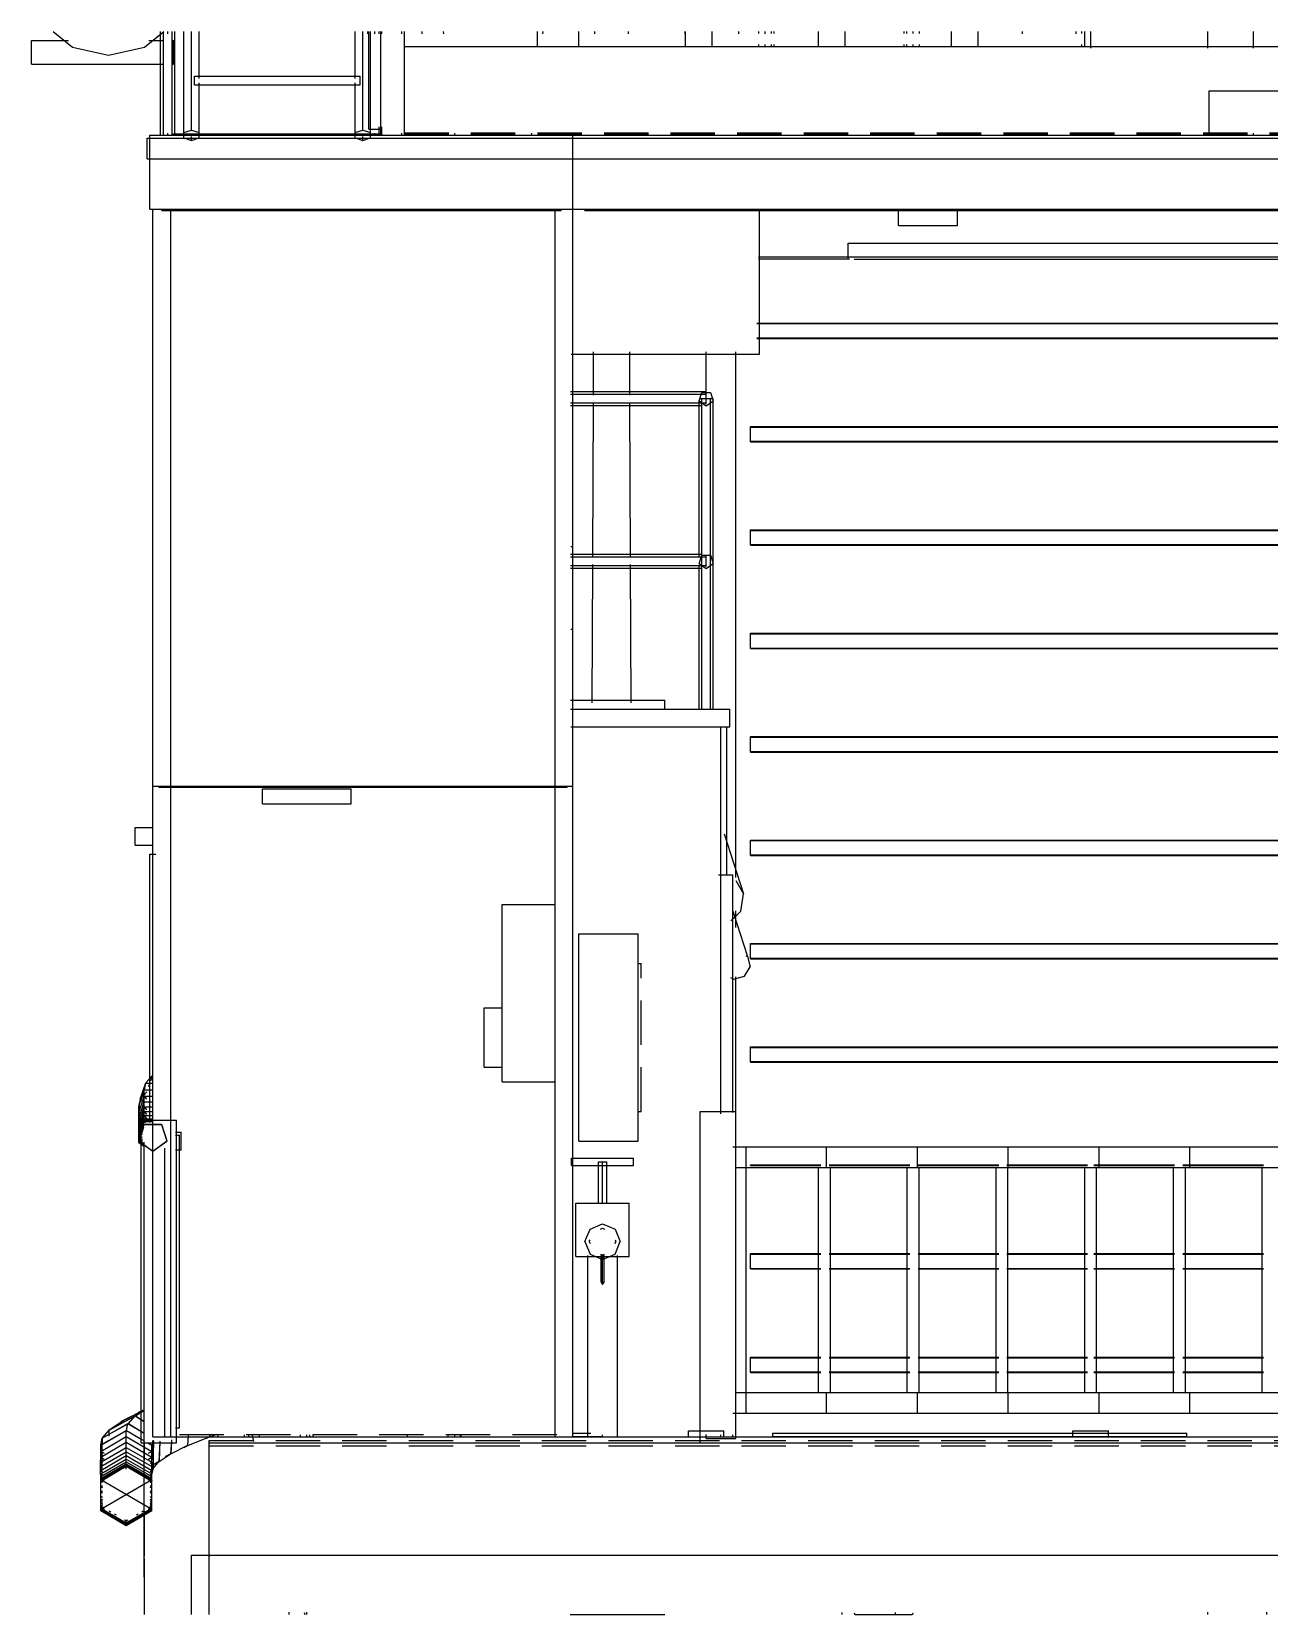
# Model space of a CAD drawing. Extents: x 5 to 836, y 5 to 589.
# Drawn here: x 211.4 to 295.1, y 107 to 214 of the extents above; entities that cross this region are included whole.
import ezdxf

# ---------------------------------------------------------------- set-up
doc = ezdxf.new("R2010")
doc.units = 0
doc.linetypes.add('DASHED', pattern=[4.5, 3, -1.5])
for name, color, linetype in [('CUT', 7, 'CONTINUOUS'), ('DETAIL', 8, 'CONTINUOUS'), ('MARKING', 4, 'DASHED'), ('OUTLINE', 7, 'CONTINUOUS')]:
    doc.layers.add(name, color=color, linetype=linetype)

msp = doc.modelspace()

# ---------------------------------------------------------------- linework, layer by layer
at = {"layer": 'CUT'}
for p, q in [((235, 207), (235, 214)), ((236.6, 207), (236.6, 214)), ((245.6, 213), (245.6, 214)), ((236.6, 213), (369.4, 213)), ((219.4, 207), (386.6, 207)), ((219.4, 202), (219.4, 207)), ((221, 207.1), (235, 207.1)), ((221, 207), (221, 207.07)), ((248, 119), (248, 207)), ((219.4, 202), (386.6, 202)), ((219.6, 119), (219.6, 202)), ((220.2, 201.9), (220.2, 201.97)), ((220.2, 201.9), (247.2, 201.9)), ((220.8, 119), (220.8, 202)), ((246.8, 119), (246.8, 202)), ((247.2, 201.93), (247.2, 202)), ((248.8, 201.9), (248.8, 202)), ((248.8, 201.9), (357.2, 201.9)), ((270, 200.9), (270, 201.9)), ((274, 200.9), (274, 201.9)), ((270, 200.9), (274, 200.9)), ((219.6, 163), (248, 163)), ((220, 162.92), (220, 163)), ((220, 162.92), (247.6, 162.92)), ((247.6, 162.92), (247.6, 163)), ((243.2, 143), (243.2, 155)), ((243.2, 155), (246.8, 155)), ((242, 144), (242, 148)), ((242, 148), (243.2, 148)), ((242, 144), (243.2, 144)), ((243.2, 143), (246.8, 143)), ((218.65, 139.01), (219.01, 140.13)), ((219.01, 140.13), (220.19, 140.13)), ((220.19, 140.13), (220.55, 139.01)), ((218.65, 139.01), (219.6, 138.32)), ((219, 109.52), (219, 138.92)), ((219.6, 138.32), (220.55, 139.01)), ((220.4, 119), (220.4, 138.52)), ((219.6, 119), (386.4, 119)), ((223.4, 107), (223.4, 118.6)), ((223.4, 118.6), (382.6, 118.6)), ((216.07, 116.12), (217.8, 117.12)), ((217.8, 117.12), (219.53, 116.12)), ((216.07, 114.12), (216.07, 116.12)), ((219.53, 114.12), (219.53, 116.12)), ((216.07, 114.12), (217.8, 113.12)), ((217.8, 113.12), (219.53, 114.12)), ((222.2, 107), (222.2, 111)), ((222.2, 111), (383.8, 111)), ((219, 109.52), (219, 107))]:
    msp.add_line(p, q, dxfattribs=at)
at = {"layer": 'DETAIL'}
for p, q in [((212.86, 214), (214.17, 212.95)), ((219.03, 212.95), (220.34, 214)), ((220.12, 207), (220.12, 214)), ((220.31, 207), (220.31, 214)), ((220.6, 213.86), (220.6, 214)), ((220.89, 207), (220.89, 214)), ((221.08, 207), (221.08, 214)), ((221.68, 206.82), (221.68, 214)), ((222.2, 207.35), (222.2, 214)), ((222.72, 210.83), (222.72, 214)), ((233.28, 210.83), (233.28, 214)), ((233.8, 207.35), (233.8, 214)), ((234.12, 213.86), (234.12, 214)), ((234.2, 207.4), (234.2, 214)), ((234.31, 213.86), (234.31, 214)), ((234.32, 206.82), (234.32, 214)), ((234.6, 213.86), (234.6, 214)), ((234.89, 213.86), (234.89, 214)), ((235, 207), (235, 214)), ((235.08, 213.86), (235.08, 214)), ((236.42, 213.86), (236.42, 214)), ((236.6, 207), (236.6, 214)), ((237.8, 213.86), (237.8, 214)), ((245.6, 213), (245.6, 214)), ((248.4, 213), (248.4, 214)), ((255.58, 213.86), (255.58, 214)), ((255.6, 213), (255.6, 214)), ((257.4, 213), (257.4, 214)), ((259.22, 213.86), (259.22, 214)), ((260.57, 213.88), (260.57, 214)), ((261, 213.86), (261, 214)), ((261.43, 213.88), (261.43, 214)), ((261.6, 213.88), (261.6, 214)), ((264.6, 213), (264.6, 214)), ((266.4, 213), (266.4, 214)), ((270.4, 213.88), (270.4, 214)), ((270.57, 213.88), (270.57, 214)), ((271, 213.88), (271, 214)), ((271.43, 213.88), (271.43, 214)), ((273.6, 213), (273.6, 214)), ((275.4, 213), (275.4, 214)), ((278.38, 213.86), (278.38, 214)), ((282.02, 213.86), (282.02, 214)), ((282.4, 213.88), (282.4, 214)), ((282.6, 213), (282.6, 214)), ((283, 212.88), (283, 214)), ((290.92, 212.88), (290.92, 214)), ((294, 212.88), (294, 214)), ((211.4, 211.8), (211.4, 213.4)), ((211.4, 213.4), (213.9, 213.4)), ((214.17, 212.95), (216.6, 212.4)), ((216.6, 212.4), (219.03, 212.95)), ((219.33, 213.4), (220.3, 213.4)), ((220.86, 213.4), (221, 213.4)), ((221, 211.8), (221, 213.4)), ((236.6, 213), (369.4, 213)), ((260.57, 213), (260.57, 213.13)), ((261, 213), (261, 213.13)), ((261.43, 213), (261.43, 213.13)), ((261.6, 213), (261.6, 213.13)), ((270.4, 213), (270.4, 213.13)), ((270.57, 213), (270.57, 213.13)), ((271, 213), (271, 213.13)), ((271.43, 213), (271.43, 213.13)), ((282.4, 213), (282.4, 213.13)), ((211.4, 211.8), (220.3, 211.8)), ((220.86, 211.8), (221, 211.8)), ((222.4, 210.4), (222.4, 211)), ((222.4, 211), (233.6, 211)), ((233.6, 210.4), (233.6, 211)), ((222.4, 210.4), (233.6, 210.4)), ((222.72, 206.82), (222.72, 210.55)), ((233.28, 206.82), (233.28, 210.55)), ((291, 207), (291, 210)), ((291, 210), (315, 210)), ((219.2, 205.4), (219.2, 206.8)), ((219.2, 206.8), (346.37, 206.8)), ((219.4, 207), (221.77, 207)), ((219.4, 202), (219.4, 207)), ((220.6, 207), (220.6, 207.14)), ((221.68, 207.18), (222.2, 207.35)), ((221.68, 206.82), (222.2, 206.65)), ((222.2, 207.35), (222.72, 207.18)), ((222.2, 206.65), (222.2, 206.92)), ((222.2, 206.65), (222.72, 206.82)), ((222.61, 207), (233.35, 207)), ((233.28, 207.18), (233.8, 207.35)), ((233.28, 206.82), (233.8, 206.65)), ((233.8, 207.35), (234.32, 207.18)), ((233.8, 206.65), (233.8, 206.92)), ((233.8, 206.65), (234.32, 206.82)), ((234.2, 207.4), (235, 207.4)), ((234.22, 207), (371.78, 207)), ((234.31, 207), (234.31, 207.56)), ((234.6, 207), (234.6, 207.14)), ((234.89, 207), (234.89, 207.56)), ((235.08, 207), (235.08, 207.56)), ((236.42, 207), (236.42, 207.14)), ((237.8, 207), (237.8, 207.14)), ((248, 119), (248, 207)), ((255.58, 207), (255.58, 207.14)), ((259.22, 207), (259.22, 207.14)), ((261, 207), (261, 207.14)), ((278.38, 207), (278.38, 207.14)), ((282.02, 207), (282.02, 207.14)), ((283, 207), (283, 207.14)), ((290.92, 207), (290.92, 207.14)), ((294, 207), (294, 207.14)), ((219.2, 205.4), (386.8, 205.4)), ((219.4, 202), (386.6, 202)), ((219.6, 140.27), (219.6, 202)), ((220.8, 140.27), (220.8, 202)), ((246.8, 119), (246.8, 202)), ((260.6, 192.2), (260.6, 201.99)), ((270, 201.9), (274, 201.9)), ((270, 200.9), (270, 201.9)), ((274, 200.9), (274, 201.9)), ((270, 200.9), (274, 200.9)), ((266.6, 198.61), (266.6, 199.69)), ((260.54, 198.77), (345.46, 198.77)), ((260.54, 198.65), (266.69, 198.65)), ((267, 198.61), (339, 198.61)), ((260.42, 194.3), (345.58, 194.3)), ((260.42, 194.26), (345.58, 194.26)), ((260.42, 193.31), (345.58, 193.31)), ((260.42, 193.26), (345.58, 193.26)), ((247.87, 192.2), (260.6, 192.2)), ((257, 188.82), (257, 192.35)), ((259, 156.81), (259, 192.35)), ((247.83, 189.68), (257, 189.68)), ((247.83, 189.49), (257, 189.49)), ((256.52, 189.05), (256.71, 189.6)), ((256.71, 189.6), (257.29, 189.6)), ((257.29, 189.6), (257.48, 189.05)), ((247.83, 188.91), (257, 188.91)), ((247.83, 188.72), (256.72, 188.72)), ((256.52, 178.49), (256.52, 189.06)), ((256.52, 189.05), (257, 188.7)), ((256.62, 189.2), (257.48, 189.2)), ((256.71, 168.2), (256.71, 189.2)), ((257, 188.7), (257.48, 189.05)), ((257.29, 168.2), (257.29, 189.2)), ((257.48, 168.2), (257.48, 189.2)), ((260, 186.27), (260, 187.31)), ((260, 187.31), (346, 187.31)), ((260, 187.27), (346, 187.27)), ((260, 186.31), (346, 186.31)), ((260, 186.27), (346, 186.27)), ((260, 179.28), (260, 180.32)), ((260, 180.32), (346, 180.32)), ((260, 180.28), (346, 180.28)), ((260, 179.32), (346, 179.32)), ((260, 179.28), (346, 179.28)), ((247.83, 178.68), (256.72, 178.68)), ((247.83, 178.49), (257, 178.49)), ((247.83, 177.91), (257, 177.91)), ((247.83, 177.72), (256.72, 177.72)), ((256.52, 178.05), (256.71, 178.6)), ((256.52, 178.05), (257, 177.7)), ((256.52, 168.2), (256.52, 177.94)), ((256.71, 178.6), (257.29, 178.6)), ((257, 177.82), (257, 178.58)), ((257, 177.7), (257.48, 178.05)), ((257.29, 178.6), (257.48, 178.05)), ((247.86, 173.6), (248, 173.6)), ((260, 172.29), (260, 173.33)), ((260, 173.33), (346, 173.33)), ((260, 173.29), (346, 173.29)), ((260, 172.33), (346, 172.33)), ((260, 172.29), (346, 172.29)), ((247.83, 168.8), (254.2, 168.8)), ((247.83, 168.2), (258.6, 168.2)), ((254.2, 168.2), (254.2, 168.8)), ((258.6, 167), (258.6, 168.2)), ((247.86, 167), (258.6, 167)), ((258, 140.83), (258, 167)), ((258.4, 157), (258.4, 167)), ((260, 165.3), (260, 166.34)), ((260, 166.34), (346, 166.34)), ((260, 166.3), (346, 166.3)), ((260, 165.34), (346, 165.34)), ((260, 165.3), (346, 165.3)), ((219.6, 163), (219.74, 163)), ((220.72, 163), (248, 163)), ((227, 161.8), (227, 162.8)), ((227, 162.8), (233, 162.8)), ((233, 161.8), (233, 162.8)), ((227, 161.8), (233, 161.8)), ((218.4, 159), (218.4, 160.2)), ((218.4, 160.2), (219.6, 160.2)), ((218.4, 159), (219.6, 159)), ((219.4, 140.26), (219.4, 158.4)), ((219.4, 158.4), (219.8, 158.4)), ((260, 158.31), (260, 159.35)), ((260, 159.35), (346, 159.35)), ((260, 159.31), (346, 159.31)), ((260, 158.35), (346, 158.35)), ((260, 158.31), (346, 158.31)), ((257.84, 157), (258.8, 157)), ((258.8, 140.93), (258.8, 157)), ((259.02, 156.61), (259.52, 155.71)), ((259.34, 154.55), (259.52, 155.71)), ((243.2, 143), (243.2, 155)), ((243.2, 155), (246.8, 155)), ((258.67, 153.88), (259.34, 154.55)), ((259, 153.43), (259, 154.57)), ((248.4, 139), (248.4, 153)), ((248.4, 153), (252.4, 153)), ((252.4, 139), (252.4, 153)), ((260, 151.32), (260, 152.36)), ((260, 152.36), (346, 152.36)), ((260, 152.32), (346, 152.32)), ((259.69, 151.53), (259.8, 151.47)), ((259.8, 151.47), (259.98, 150.78)), ((260, 151.36), (346, 151.36)), ((260, 151.32), (346, 151.32)), ((258.64, 150.06), (258.85, 149.94)), ((258.85, 149.94), (259.59, 150.14)), ((259, 118.89), (259, 150.09)), ((259.59, 150.14), (259.98, 150.78)), ((242, 144), (242, 148)), ((242, 148), (243.2, 148)), ((260, 144.33), (260, 145.37)), ((260, 145.37), (346, 145.37)), ((260, 145.33), (346, 145.33)), ((219.13, 142.93), (219.57, 143.43)), ((219.45, 143.07), (219.59, 143.44)), ((219.45, 143.06), (219.57, 143.43)), ((242, 144), (243.2, 144)), ((260, 144.37), (346, 144.37)), ((260, 144.33), (346, 144.33)), ((218.65, 141.33), (219.01, 142.45)), ((218.65, 141.34), (219.02, 142.45)), ((218.74, 141.82), (219.13, 142.93)), ((218.74, 141.82), (219.19, 142.32)), ((218.75, 141.8), (219.12, 142.92)), ((219.01, 140.26), (219.01, 142.45)), ((219.01, 142.45), (219.53, 142.45)), ((219.02, 142.45), (219.12, 142.92)), ((219.02, 142.45), (219.54, 142.45)), ((219.12, 142.92), (219.51, 142.91)), ((219.13, 142.93), (219.52, 142.92)), ((219.32, 142.7), (219.36, 142.83)), ((219.32, 142.69), (219.36, 142.81)), ((243.2, 143), (246.8, 143)), ((218.65, 140.91), (219.01, 142.03)), ((218.65, 141.34), (218.75, 141.8)), ((218.65, 140.52), (219.01, 141.64)), ((218.65, 141.34), (218.75, 141.26)), ((218.65, 138.91), (218.65, 141.33)), ((218.65, 141.33), (218.75, 141.25)), ((218.65, 140.18), (219.01, 141.3)), ((218.74, 141.82), (218.95, 141.66)), ((218.75, 141.8), (218.96, 141.64)), ((219.01, 142.03), (219.53, 142.03)), ((219.01, 142.03), (219.16, 141.82)), ((219.01, 141.64), (219.53, 141.64)), ((219.01, 141.3), (219.53, 141.3)), ((219.01, 141.3), (219.16, 141.1)), ((218.65, 139.88), (219.01, 141)), ((218.65, 140.91), (218.89, 140.98)), ((218.65, 140.91), (218.75, 140.83)), ((218.65, 139.62), (219.01, 140.73)), ((218.65, 140.52), (218.89, 140.6)), ((218.65, 140.52), (218.75, 140.45)), ((218.65, 139.4), (219.01, 140.51)), ((218.65, 139.21), (219.01, 140.33)), ((218.65, 140.18), (218.75, 140.1)), ((218.8, 118.6), (218.8, 140.4)), ((218.8, 140.4), (221.2, 140.4)), ((219.01, 141), (219.53, 141)), ((219.01, 141), (219.16, 140.79)), ((219.01, 140.73), (219.53, 140.73)), ((219.01, 140.73), (219.16, 140.53)), ((219.01, 140.51), (219.53, 140.51)), ((219.01, 140.51), (219.16, 140.31)), ((219.01, 140.33), (219.53, 140.33)), ((219.01, 140.33), (219.09, 140.23)), ((221.2, 118.6), (221.2, 140.4)), ((256.6, 141), (259, 141)), ((256.6, 118.65), (256.6, 141)), ((218.64, 138.97), (219.01, 140.12)), ((218.65, 139.07), (218.97, 140.07)), ((218.65, 139.88), (218.89, 139.96)), ((218.65, 138.91), (218.98, 139.93)), ((218.65, 138.89), (218.97, 139.89)), ((218.65, 139.88), (218.75, 139.8)), ((218.65, 139.62), (218.89, 139.69)), ((218.65, 139.62), (218.75, 139.54)), ((218.65, 139.4), (218.89, 139.47)), ((218.65, 139.4), (218.75, 139.32)), ((218.65, 139.21), (218.89, 139.29)), ((218.65, 139.21), (218.75, 139.14)), ((218.65, 139.07), (218.89, 139.15)), ((219.01, 140.12), (220.19, 140.12)), ((220.19, 140.12), (220.55, 139)), ((221.13, 139.6), (221.5, 139.6)), ((221.13, 139.4), (221.4, 139.4)), ((221.4, 119.6), (221.4, 139.4)), ((221.5, 138.4), (221.5, 139.6)), ((218.64, 138.92), (218.97, 138.69)), ((218.64, 138.9), (218.97, 138.67)), ((218.65, 139.07), (218.97, 138.84)), ((218.65, 138.97), (218.89, 139.05)), ((218.65, 139), (219.6, 138.31)), ((218.65, 138.92), (218.89, 139)), ((218.65, 138.9), (218.89, 138.98)), ((218.65, 138.89), (218.89, 138.97)), ((218.65, 138.97), (218.97, 138.74)), ((219.6, 138.31), (220.55, 139)), ((221.13, 138.4), (221.5, 138.4)), ((248.4, 139), (252.4, 139)), ((258.81, 138.6), (302.7, 138.6)), ((259.7, 120.6), (259.7, 138.6)), ((265.14, 137.2), (265.14, 138.6)), ((271.29, 137.2), (271.29, 138.6)), ((277.43, 137.2), (277.43, 138.6)), ((283.57, 137.2), (283.57, 138.6)), ((289.71, 137.2), (289.71, 138.6)), ((247.91, 137.85), (252.09, 137.85)), ((247.91, 137.35), (252.09, 137.35)), ((249.72, 137.6), (250.28, 137.6)), ((249.72, 134.8), (249.72, 137.6)), ((250, 134.8), (250, 137.6)), ((250.28, 134.8), (250.28, 137.6)), ((259, 137.2), (302, 137.2)), ((260, 137.34), (260, 137.38)), ((260, 137.38), (264.75, 137.38)), ((260, 137.35), (264.75, 137.35)), ((264.6, 122), (264.6, 137.2)), ((265.31, 137.38), (270.77, 137.38)), ((265.31, 137.35), (270.77, 137.35)), ((265.4, 122), (265.4, 137.2)), ((270.6, 122), (270.6, 137.2)), ((271.33, 137.38), (276.78, 137.38)), ((271.33, 137.35), (276.78, 137.35)), ((271.4, 122), (271.4, 137.2)), ((276.6, 122), (276.6, 137.2)), ((277.34, 137.38), (282.79, 137.38)), ((277.34, 137.35), (282.79, 137.35)), ((277.4, 122), (277.4, 137.2)), ((282.6, 122), (282.6, 137.2)), ((283.21, 137.38), (288.67, 137.38)), ((283.21, 137.35), (288.67, 137.35)), ((283.4, 122), (283.4, 137.2)), ((288.6, 122), (288.6, 137.2)), ((289.23, 137.38), (294.68, 137.38)), ((289.23, 137.35), (294.68, 137.35)), ((289.4, 122), (289.4, 137.2)), ((294.6, 122), (294.6, 137.2)), ((248.2, 134.8), (251.8, 134.8)), ((248.8, 132.2), (249.15, 133.05)), ((249.15, 133.05), (250, 133.4)), ((249.87, 133.05), (250, 133.1)), ((250, 133.4), (250.85, 133.05)), ((250, 133.1), (250.13, 133.05)), ((250.85, 133.05), (251.2, 132.2)), ((248.8, 132.2), (249.15, 131.35)), ((249.1, 132.2), (249.15, 132.33)), ((249.1, 132.2), (249.15, 132.07)), ((250.85, 132.33), (250.9, 132.2)), ((250.85, 132.07), (250.9, 132.2)), ((250.85, 131.35), (251.2, 132.2)), ((248.2, 131.2), (251.8, 131.2)), ((249.15, 131.35), (250, 131)), ((249.87, 131.35), (250, 131.3)), ((249.9, 131.25), (250, 131.09)), ((249.9, 129.45), (249.9, 131.25)), ((249.9, 131.25), (250.1, 131.25)), ((250, 131.3), (250.13, 131.35)), ((250, 131), (250.85, 131.35)), ((250, 131.09), (250.1, 131.25)), ((250, 129.29), (250, 131.09)), ((250.1, 129.45), (250.1, 131.25)), ((260, 130.35), (260, 131.39)), ((260, 131.39), (264.75, 131.39)), ((260, 131.34), (264.75, 131.34)), ((265.31, 131.39), (270.77, 131.39)), ((265.31, 131.34), (270.77, 131.34)), ((271.33, 131.39), (276.78, 131.39)), ((271.33, 131.34), (276.78, 131.34)), ((277.34, 131.39), (282.79, 131.39)), ((277.34, 131.34), (282.79, 131.34)), ((283.21, 131.39), (288.67, 131.39)), ((283.21, 131.34), (288.67, 131.34)), ((289.23, 131.39), (294.68, 131.39)), ((289.23, 131.34), (294.68, 131.34)), ((260, 130.39), (264.75, 130.39)), ((260, 130.35), (264.75, 130.35)), ((265.31, 130.39), (270.77, 130.39)), ((265.31, 130.35), (270.77, 130.35)), ((271.33, 130.39), (276.78, 130.39)), ((271.33, 130.35), (276.78, 130.35)), ((277.34, 130.39), (282.79, 130.39)), ((277.34, 130.35), (282.79, 130.35)), ((283.21, 130.39), (288.67, 130.39)), ((283.21, 130.35), (288.67, 130.35)), ((289.23, 130.39), (294.68, 130.39)), ((289.23, 130.35), (294.68, 130.35)), ((249.9, 129.45), (250, 129.29)), ((249.9, 129.45), (250.1, 129.45)), ((250, 129.29), (250.1, 129.45)), ((260, 123.36), (260, 124.39)), ((260, 124.39), (264.75, 124.39)), ((260, 124.35), (264.75, 124.35)), ((265.31, 124.39), (270.77, 124.39)), ((265.31, 124.35), (270.77, 124.35)), ((271.33, 124.39), (276.78, 124.39)), ((271.33, 124.35), (276.78, 124.35)), ((277.34, 124.39), (282.79, 124.39)), ((277.34, 124.35), (282.79, 124.35)), ((283.21, 124.39), (288.67, 124.39)), ((283.21, 124.35), (288.67, 124.35)), ((289.23, 124.39), (294.68, 124.39)), ((289.23, 124.35), (294.68, 124.35)), ((260, 123.4), (264.75, 123.4)), ((260, 123.36), (264.75, 123.36)), ((265.31, 123.4), (270.77, 123.4)), ((265.31, 123.36), (270.77, 123.36)), ((271.33, 123.4), (276.78, 123.4)), ((271.33, 123.36), (276.78, 123.36)), ((277.34, 123.4), (282.79, 123.4)), ((277.34, 123.36), (282.79, 123.36)), ((283.21, 123.4), (288.67, 123.4)), ((283.21, 123.36), (288.67, 123.36)), ((289.23, 123.4), (294.68, 123.4)), ((289.23, 123.36), (294.68, 123.36)), ((259, 122), (302, 122)), ((265.14, 120.6), (265.14, 122)), ((271.29, 120.6), (271.29, 122)), ((277.43, 120.6), (277.43, 122)), ((283.57, 120.6), (283.57, 122)), ((289.71, 120.6), (289.71, 122)), ((216.17, 118.91), (217.91, 119.9)), ((216.19, 118.94), (217.94, 119.9)), ((216.63, 119.45), (218.39, 120.41)), ((216.65, 119.48), (218.42, 120.41)), ((216.65, 119.48), (217.45, 120.02)), ((217.45, 120.02), (218.99, 120.83)), ((217.45, 119.89), (217.45, 120.02)), ((217.47, 120.05), (218.9, 120.77)), ((217.47, 120.05), (218.63, 120.63)), ((217.47, 119.92), (217.47, 120.05)), ((217.81, 119.44), (217.91, 119.9)), ((217.91, 119.9), (218.95, 119.3)), ((217.94, 119.9), (218.39, 120.41)), ((217.94, 119.9), (218.97, 119.28)), ((218.39, 120.41), (218.96, 120.06)), ((218.42, 120.41), (218.99, 120.79)), ((218.42, 120.41), (218.99, 120.05)), ((218.62, 120.5), (218.63, 120.63)), ((218.63, 120.63), (218.99, 120.81)), ((218.64, 120.53), (218.65, 120.66)), ((218.65, 120.66), (218.89, 120.78)), ((218.65, 120.66), (218.9, 120.77)), ((258.81, 120.6), (302.7, 120.6)), ((216.07, 118.44), (217.8, 119.44)), ((216.07, 118.45), (217.81, 119.44)), ((216.07, 118.02), (217.8, 119.02)), ((216.07, 118.45), (216.17, 118.91)), ((216.15, 116.94), (216.19, 118.94)), ((216.16, 116.91), (216.17, 118.91)), ((216.19, 118.94), (216.63, 119.45)), ((216.63, 119.05), (216.63, 119.45)), ((216.64, 119.08), (216.65, 119.48)), ((217.8, 116.81), (217.8, 119.44)), ((217.8, 119.44), (218.95, 118.77)), ((217.8, 119.02), (219.53, 118.02)), ((217.81, 119.44), (218.85, 118.83)), ((219.54, 118.43), (219.61, 118.78)), ((220.81, 117.85), (220.87, 118.79)), ((221.01, 119), (259, 119)), ((221.13, 119.6), (221.4, 119.6)), ((221.95, 118.41), (222, 119.07)), ((221.95, 118.41), (223.46, 119.03)), ((221.97, 118.44), (222.01, 119.1)), ((223.22, 118.92), (223.46, 119.03)), ((223.32, 118.95), (223.44, 119.01)), ((223.44, 119.01), (223.94, 119.18)), ((223.44, 119.01), (223.45, 119.14)), ((223.46, 119.03), (223.47, 119.17)), ((226.09, 119), (226.09, 119.14)), ((229.57, 119), (229.57, 119.14)), ((230, 119), (230, 119.14)), ((230.43, 119), (230.43, 119.14)), ((236.8, 119), (236.8, 119.14)), ((239.57, 119), (239.57, 119.14)), ((240, 119), (240, 119.14)), ((240.4, 119), (240.4, 119.14)), ((240.43, 119), (240.43, 119.14)), ((248, 119.26), (249.2, 119.26)), ((248, 119.02), (250, 119.02)), ((250, 119.02), (250, 119.14)), ((255.8, 119.4), (258.2, 119.4)), ((257, 118.89), (257, 119.17)), ((257, 118.89), (259, 118.89)), ((258, 119), (258, 119.14)), ((258.8, 119), (258.8, 119.14)), ((261.5, 119.26), (289.5, 119.26)), ((261.5, 119.02), (261.5, 119.26)), ((261.5, 119.02), (289.5, 119.02)), ((281.8, 119.4), (284.2, 119.4)), ((281.8, 119), (284.2, 119)), ((289.5, 119.02), (289.5, 119.26)), ((216.06, 116.45), (216.07, 118.45)), ((216.07, 117.63), (217.8, 118.63)), ((216.07, 114), (216.07, 118.44)), ((216.07, 117.29), (217.8, 118.29)), ((216.07, 118.02), (216.3, 117.89)), ((216.07, 116.99), (217.8, 117.99)), ((216.07, 116.73), (217.8, 117.73)), ((217.8, 118.63), (219.53, 117.63)), ((217.8, 118.29), (219.53, 117.29)), ((217.8, 117.99), (219.53, 116.99)), ((217.8, 117.73), (219.53, 116.73)), ((218.8, 118.6), (221.2, 118.6)), ((219.29, 117.89), (219.52, 118.02)), ((219.3, 118.57), (219.53, 118.44)), ((219.31, 118.57), (219.54, 118.43)), ((219.53, 114), (219.53, 118.44)), ((219.53, 116.43), (219.54, 118.43)), ((219.61, 116.87), (219.65, 118.73)), ((219.63, 116.9), (219.64, 118.76)), ((220.03, 117.34), (220.09, 118.67)), ((220.03, 117.34), (220.83, 117.88)), ((220.05, 117.37), (220.08, 118.7)), ((220.46, 117.68), (220.81, 117.86)), ((220.48, 117.7), (220.83, 117.88)), ((220.81, 117.85), (221.97, 118.44)), ((220.83, 117.88), (220.87, 118.68)), ((221.61, 118.26), (221.97, 118.44)), ((221.71, 118.29), (221.95, 118.41)), ((223.4, 107), (223.4, 118.6)), ((223.4, 118.6), (382.6, 118.6)), ((216.06, 116.02), (217.8, 117.03)), ((216.06, 116.45), (216.16, 116.91)), ((216.07, 117.63), (216.3, 117.5)), ((216.07, 116.5), (217.8, 117.5)), ((216.07, 116.32), (217.8, 117.32)), ((216.07, 117.29), (216.18, 117.22)), ((216.07, 116.18), (217.8, 117.18)), ((216.07, 116.11), (217.8, 117.11)), ((216.07, 116.08), (217.8, 117.08)), ((216.07, 116.06), (217.8, 117.06)), ((216.07, 116.01), (217.8, 117.01)), ((216.07, 116.73), (216.18, 116.66)), ((217.8, 117.5), (219.53, 116.5)), ((217.8, 117.32), (219.53, 116.32)), ((217.8, 117.18), (219.53, 116.18)), ((217.8, 117.11), (219.53, 116.11)), ((217.8, 117.08), (219.53, 116.08)), ((217.8, 117.06), (219.53, 116.06)), ((217.8, 117.03), (219.54, 116.02)), ((217.8, 117.01), (219.53, 116.01)), ((219.3, 117.5), (219.53, 117.63)), ((219.42, 117.22), (219.53, 117.29)), ((219.42, 116.66), (219.53, 116.73)), ((219.45, 117.03), (220.03, 117.34)), ((219.47, 117.05), (220.05, 117.37)), ((219.49, 116.8), (219.61, 116.87)), ((219.51, 116.83), (219.63, 116.9)), ((219.53, 116.43), (219.63, 116.9)), ((219.61, 116.87), (220.05, 117.37)), ((216.06, 116.45), (216.18, 116.38)), ((216.06, 116.01), (216.18, 115.94)), ((216.07, 116.5), (216.18, 116.44)), ((216.07, 116.44), (216.18, 116.37)), ((216.07, 116.32), (216.18, 116.26)), ((216.07, 116.18), (216.3, 116.05)), ((216.07, 114.11), (219.53, 116.11)), ((216.07, 116.11), (219.53, 114.11)), ((216.07, 116.06), (216.18, 115.99)), ((216.07, 116.03), (216.19, 115.96)), ((216.07, 116), (216.18, 115.93)), ((216.07, 115.63), (216.18, 115.7)), ((216.07, 115.63), (216.18, 115.57)), ((219.3, 116.05), (219.53, 116.18)), ((219.41, 116.37), (219.53, 116.43)), ((219.42, 116.44), (219.53, 116.5)), ((219.42, 116.37), (219.53, 116.44)), ((219.42, 116.26), (219.53, 116.32)), ((219.42, 115.99), (219.53, 116.06)), ((219.42, 115.96), (219.53, 116.03)), ((219.42, 115.94), (219.54, 116.01)), ((219.42, 115.93), (219.53, 116)), ((219.42, 115.7), (219.53, 115.63)), ((219.42, 115.57), (219.53, 115.63)), ((216.07, 115.29), (216.18, 115.36)), ((216.07, 115.29), (216.18, 115.22)), ((216.07, 114.99), (216.18, 114.92)), ((216.07, 114.73), (216.18, 114.79)), ((216.07, 114.73), (216.18, 114.66)), ((216.07, 114.5), (216.18, 114.57)), ((216.07, 114.5), (216.18, 114.44)), ((219.42, 115.36), (219.53, 115.29)), ((219.42, 115.22), (219.53, 115.29)), ((219.42, 114.92), (219.53, 114.99)), ((219.42, 114.79), (219.53, 114.73)), ((219.42, 114.66), (219.53, 114.73)), ((219.42, 114.57), (219.53, 114.5)), ((219.42, 114.44), (219.53, 114.5)), ((216.07, 114.32), (216.18, 114.39)), ((216.07, 114.32), (216.3, 114.19)), ((216.07, 114.18), (216.18, 114.25)), ((216.07, 114.06), (216.3, 114.19)), ((216.07, 114.18), (217.8, 113.18)), ((216.07, 114.03), (216.3, 114.16)), ((216.07, 114.01), (216.3, 114.14)), ((216.07, 114), (216.3, 114.13)), ((216.07, 114.11), (217.8, 113.11)), ((216.07, 114.11), (217.8, 113.11)), ((216.07, 114.08), (217.8, 113.08)), ((216.07, 114.06), (217.8, 113.06)), ((216.07, 114.03), (217.8, 113.03)), ((216.07, 114.01), (217.8, 113.01)), ((216.65, 113.99), (216.76, 113.92)), ((216.99, 113.79), (217.11, 113.72)), ((217.8, 113.18), (219.53, 114.18)), ((217.8, 113.11), (219.53, 114.11)), ((217.8, 113.08), (219.53, 114.08)), ((217.8, 113.06), (219.53, 114.06)), ((217.8, 113.03), (219.53, 114.03)), ((217.8, 113.01), (219.53, 114.01)), ((218.49, 113.72), (218.61, 113.79)), ((218.84, 113.92), (218.95, 113.99)), ((219.3, 114.19), (219.53, 114.32)), ((219.3, 114.19), (219.53, 114.06)), ((219.3, 114.16), (219.53, 114.03)), ((219.3, 114.14), (219.53, 114.01)), ((219.3, 114.13), (219.53, 114)), ((219.42, 114.39), (219.53, 114.32)), ((219.42, 114.25), (219.53, 114.18)), ((217.68, 113.39), (217.8, 113.32)), ((217.8, 113), (217.8, 113.4)), ((217.8, 113.32), (217.92, 113.39)), ((222.2, 107), (222.2, 111)), ((222.2, 111), (383.8, 111)), ((229.82, 107.12), (229.87, 107)), ((247.8, 107), (254.2, 107))]:
    msp.add_line(p, q, dxfattribs=at)
at = {"layer": 'MARKING'}
for p, q in [((221, 207), (221, 207.1)), ((221, 207.1), (221.7, 207.1)), ((221, 207), (221.7, 207)), ((222.68, 207.1), (233.32, 207.1)), ((222.68, 207), (233.32, 207)), ((234.3, 207.1), (235, 207.1)), ((234.3, 207), (235, 207)), ((235, 207), (235, 207.1)), ((236.6, 207.06), (236.6, 207.16)), ((236.6, 207.16), (369.4, 207.16)), ((236.6, 207.06), (369.4, 207.06)), ((220.2, 202), (247.2, 202)), ((220.2, 201.9), (220.2, 202)), ((220.2, 201.9), (247.2, 201.9)), ((247.2, 201.9), (247.2, 202)), ((248.8, 201.9), (248.8, 202)), ((248.8, 202), (357.2, 202)), ((248.8, 201.9), (357.2, 201.9)), ((220.7, 163), (247.6, 163)), ((220.7, 162.92), (247.6, 162.92)), ((247.6, 162.92), (247.6, 163)), ((252.4, 141), (252.4, 151)), ((252.4, 151), (252.6, 151)), ((252.6, 141), (252.6, 151)), ((252.4, 141), (252.6, 141)), ((221.4, 119.16), (247.8, 119.16)), ((223.4, 118.4), (223.4, 118.76)), ((223.4, 118.76), (382.6, 118.76)), ((223.4, 118.4), (382.6, 118.4))]:
    msp.add_line(p, q, dxfattribs=at)
at = {"layer": 'OUTLINE'}
for p, q in [((239.22, 214), (239.24, 213.86)), ((245.96, 213.86), (245.98, 214)), ((249.48, 213.86), (249.48, 214)), ((251.72, 214), (251.72, 213.86)), ((239.98, 207.14), (240, 207)), ((245.2, 207), (245.22, 207.14)), ((225.8, 201.86), (225.8, 202)), ((230.2, 201.86), (230.2, 202)), ((260.6, 192.2), (260.6, 201.99)), ((266.6, 199.69), (339.4, 199.69)), ((247.87, 192.2), (260.6, 192.2)), ((249.38, 189.42), (249.39, 192.36)), ((251.81, 192.36), (251.82, 189.42)), ((249.34, 178.53), (249.38, 188.87)), ((251.82, 188.87), (251.86, 178.53)), ((247.86, 179.2), (248, 179.2)), ((249.3, 168.62), (249.34, 177.97)), ((251.86, 177.97), (251.9, 168.62)), ((247.86, 168.8), (248, 168.8)), ((258.21, 159.76), (259.52, 155.71)), ((258.81, 154.53), (259.8, 151.47)), ((247.91, 137.35), (247.91, 137.85)), ((252.09, 137.35), (252.09, 137.85)), ((248.2, 131.2), (248.2, 134.8)), ((251.8, 131.2), (251.8, 134.8)), ((249, 119), (249, 131.26)), ((251, 119), (251, 131.26)), ((222, 119), (222, 119.14)), ((224, 119), (224, 119.14)), ((225.8, 119), (225.8, 119.14)), ((226.32, 119.09), (226.41, 118.69)), ((226.8, 119), (226.8, 119.14)), ((226.8, 119), (256.75, 119)), ((230.2, 119), (230.2, 119.14)), ((255.8, 119), (255.8, 119.4)), ((258.2, 119), (258.2, 119.4)), ((281.8, 119), (281.8, 119.4)), ((284.2, 119), (284.2, 119.4)), ((219, 117.85), (219, 118.73)), ((219, 118.66), (219, 117.42)), ((219, 113.98), (219, 110.94)), ((219, 110.77), (219, 110.94)), ((219, 110.77), (219, 107)), ((223.4, 110.88), (223.44, 110.97)), ((223.43, 110.96), (223.52, 111)), ((223.4, 107), (223.4, 107.14)), ((228.8, 107), (228.8, 107.14)), ((230, 107), (230, 107.14)), ((266.2, 107), (266.2, 107.12)), ((267, 107.1), (267.03, 107.03)), ((267.03, 107.03), (267.1, 107)), ((267.1, 107), (270.9, 107)), ((269.8, 107), (269.8, 107.12)), ((270.9, 107), (270.97, 107.03)), ((270.97, 107.03), (271, 107.1)), ((290.92, 107), (290.92, 107.14)), ((294.92, 107), (294.92, 107.14))]:
    msp.add_line(p, q, dxfattribs=at)

doc.saveas('drawing.dxf')
